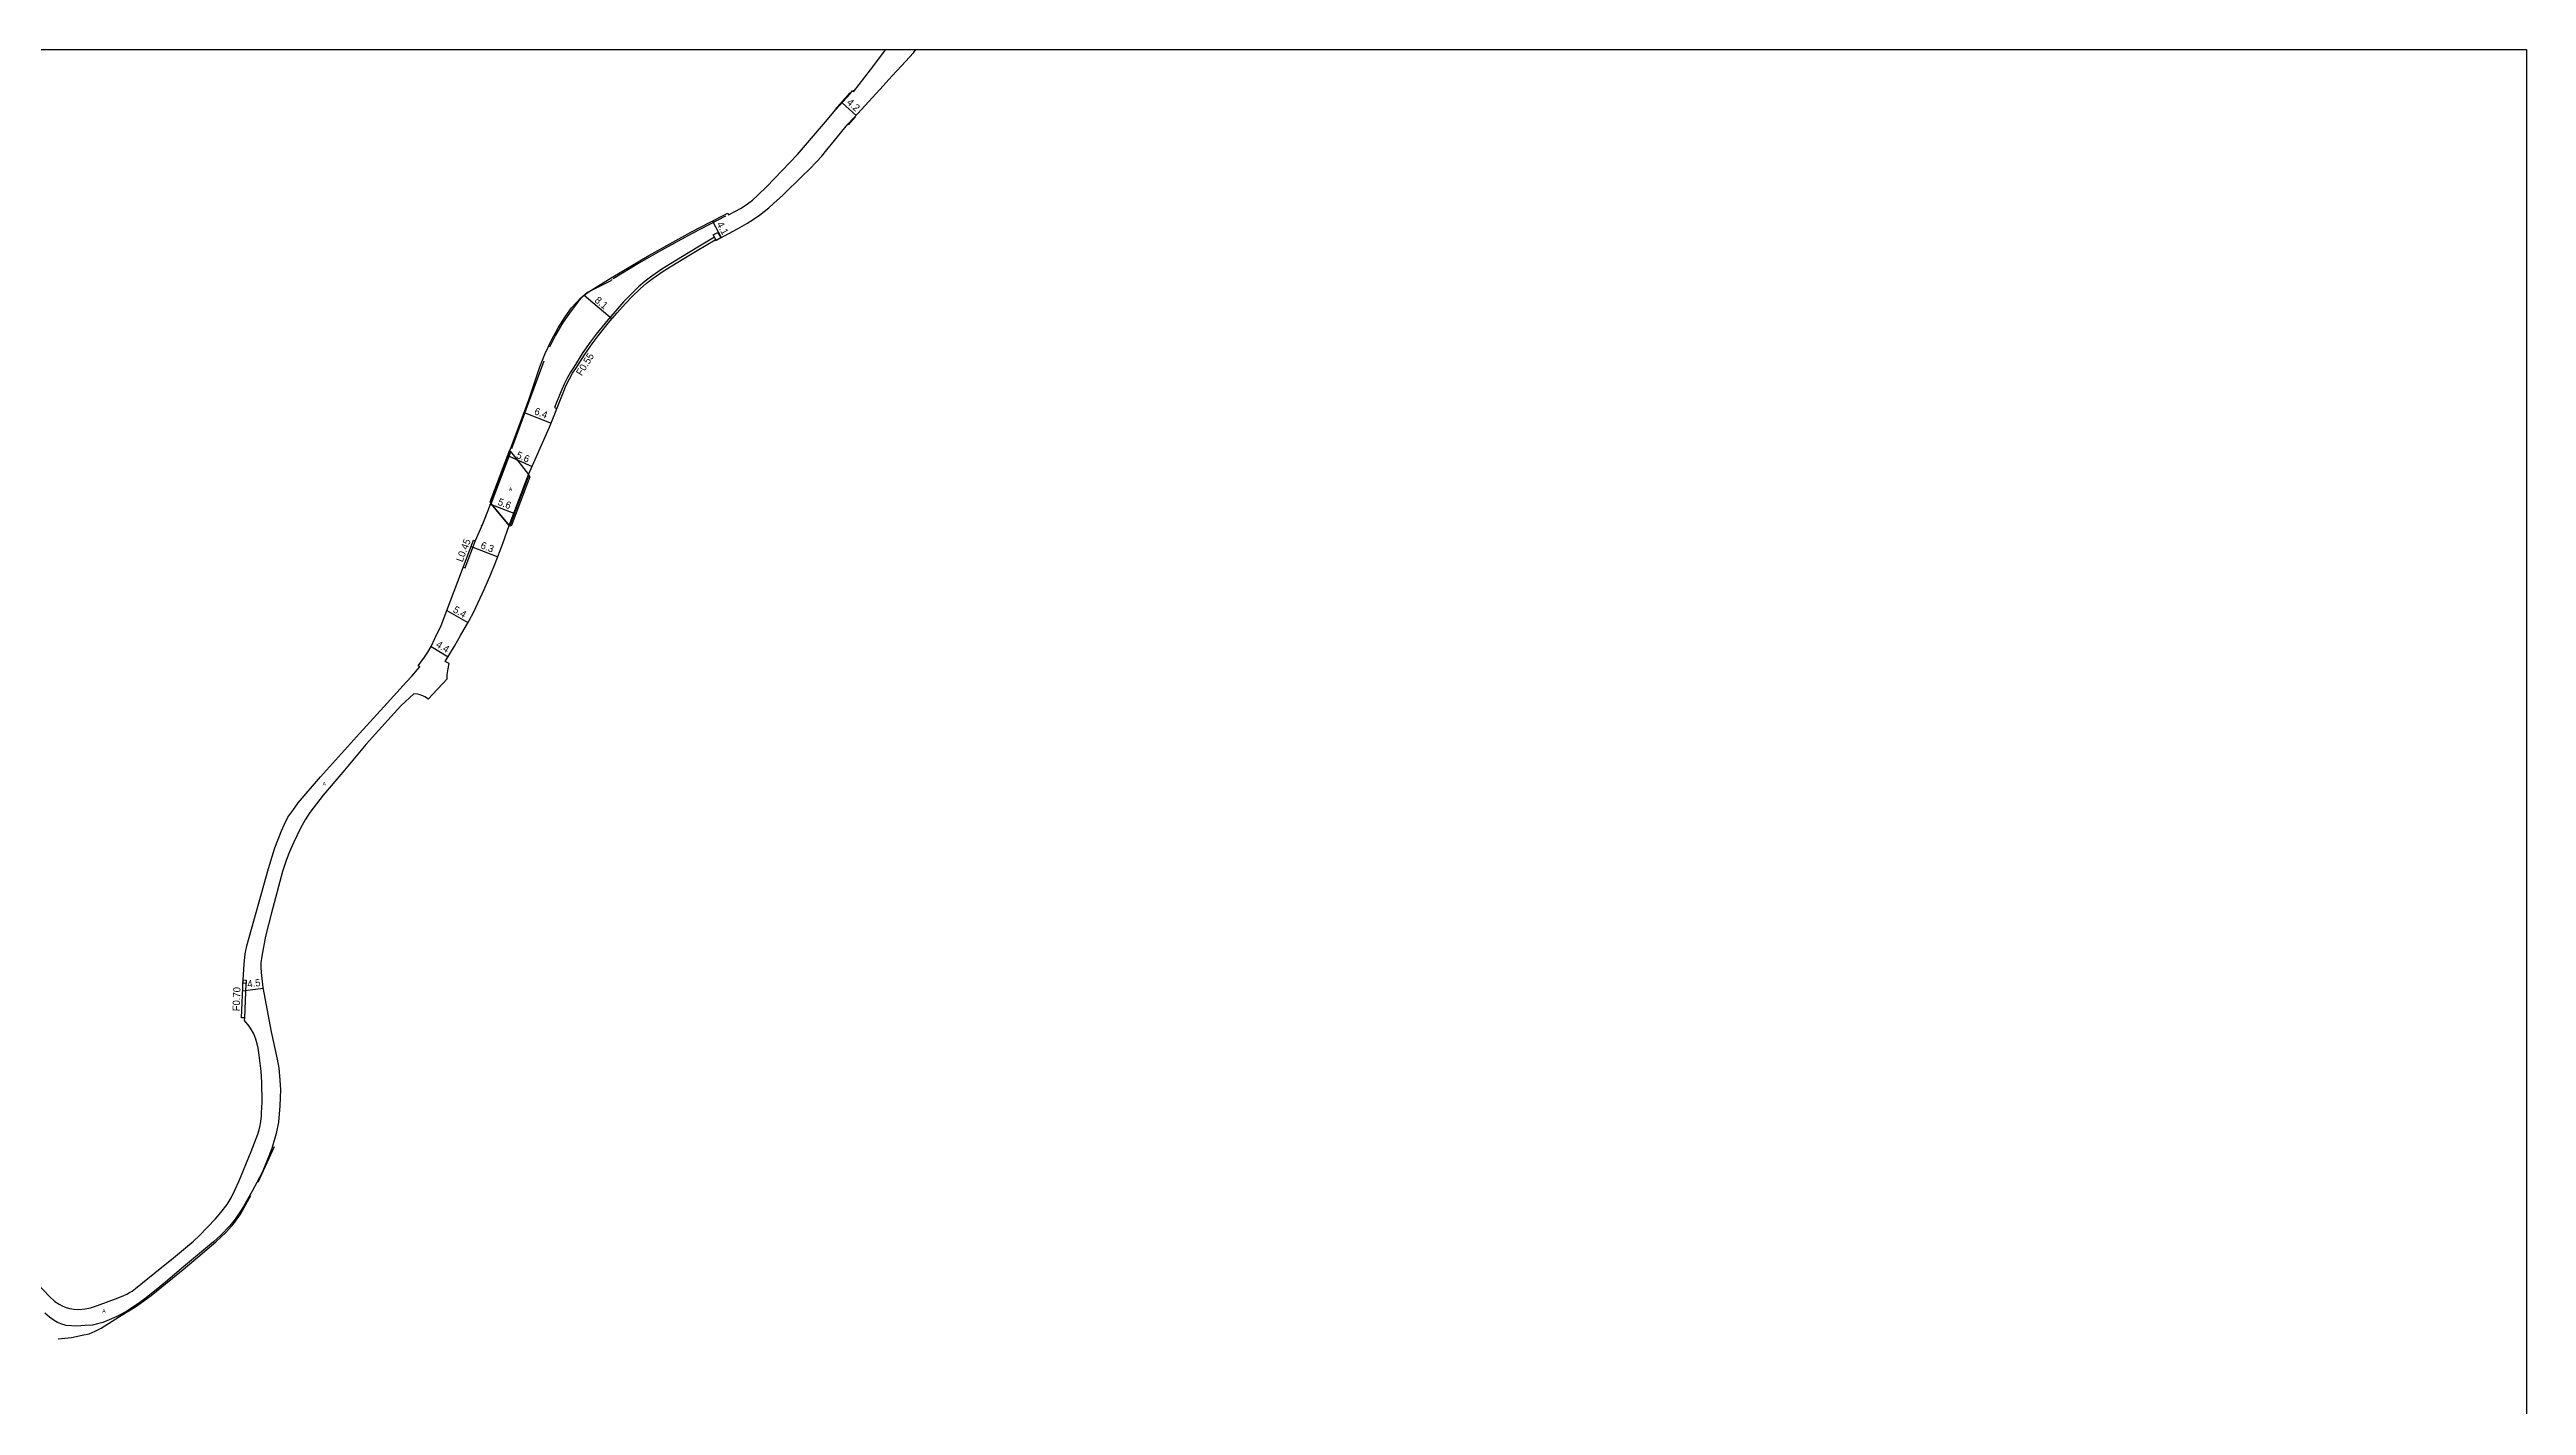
# Model space of a CAD drawing. Header units: metres. Extents: x -28000 to -24000, y -111000 to -108000.
# Drawn here: x -26948 to -26400, y -108300 to -108000 of the extents above; entities that cross this region are included whole.
import ezdxf

# ---------------------------------------------------------------- set-up
doc = ezdxf.new("R2010")
doc.units = ezdxf.units.M
doc.header["$LTSCALE"] = 2.5
for name, color, linetype in [('側溝・桝', 7, 'Continuous'), ('図郭', 7, 'Continuous'), ('幅員', 7, 'Continuous'), ('歩道・分離帯・安全施設', 7, 'Continuous'), ('舗装', 7, 'Continuous'), ('道路', 7, 'Continuous')]:
    doc.layers.add(name, color=color, linetype=linetype)
doc.styles.get("Standard").update_dxf_attribs({"font": ''})
doc.styles.add('YOKO_DECO', font='')
doc.styles.get('Standard').set_extended_font_data('@MS PGothic')
doc.styles.get('YOKO_DECO').set_extended_font_data('MS PGothic')

msp = doc.modelspace()

# ---------------------------------------------------------------- linework, layer by layer
at = {"layer": '側溝・桝'}
for points in [[(-26800.78, -108041.54), (-26804.87, -108043.97), (-26807.86, -108045.78), (-26810.5, -108047.38), (-26812.41, -108048.6), (-26814.65, -108050.17), (-26816.13, -108051.26), (-26817.59, -108052.51), (-26819.38, -108054.26), (-26820.9, -108055.83), (-26822.71, -108057.86), (-26824.32, -108059.76), (-26826.93, -108063.01), (-26828.29, -108064.76), (-26829.88, -108067.02), (-26831.91, -108070.25), (-26832.63, -108071.35), (-26833.32, -108072.58), (-26834.06, -108074.03), (-26834.8, -108075.72), (-26836.18, -108079.22), (-26835.67, -108079.42)], [(-26856.33, -108114.53), (-26855.92, -108114.68), (-26853.61, -108108.59)], [(-26904.67, -108214.24), (-26904.39, -108206.62)]]:
    msp.add_lwpolyline(points, dxfattribs=at)
for points in [[(-26800.04, -108040.48), (-26799.41, -108041.66), (-26800.43, -108042.2), (-26801.06, -108041.02)], [(-26904.36, -108205.87), (-26904.39, -108206.62), (-26905.09, -108206.59), (-26905.06, -108205.85)]]:
    msp.add_lwpolyline(points, close=True, dxfattribs=at)
at = {"layer": '図郭'}
msp.add_lwpolyline([(-27200, -108000), (-26400, -108000), (-26400, -108600), (-27200, -108600)], close=True, dxfattribs=at)
at = {"layer": '幅員'}
for points in [[(-26772.55, -108011.76), (-26769.45, -108014.6)], [(-26801.26, -108037.96), (-26799.32, -108041.61)], [(-26829.64, -108054.36), (-26823.45, -108059.59)], [(-26842.89, -108080.31), (-26836.94, -108082.65)], [(-26846.22, -108089.98), (-26841.12, -108092.23)], [(-26850.34, -108100.62), (-26845.14, -108102.58)], [(-26854.6, -108109.97), (-26848.73, -108112.22)], [(-26859.96, -108124.1), (-26855.31, -108126.8)], [(-26863.47, -108132.07), (-26859.68, -108134.33)], [(-26905.15, -108208.24), (-26900.64, -108207.68)]]:
    msp.add_lwpolyline(points, dxfattribs=at)
at = {"layer": '歩道・分離帯・安全施設'}
for points in [[(-26770.83, -108009.6), (-26774.14, -108013.35)], [(-26771.12, -108016.64), (-26769.57, -108014.89)], [(-26798.36, -108036.84), (-26805.75, -108040.74), (-26812.75, -108044.54), (-26817.4, -108047.23), (-26823.23, -108050.77)], [(-26823.49, -108050.86), (-26823.58, -108051.03), (-26823.69, -108051.15), (-26826.97, -108052.81), (-26828.89, -108053.79), (-26830, -108054.71), (-26830.86, -108055.65), (-26832.74, -108058.09), (-26834.41, -108060.51), (-26835.95, -108063.2), (-26837.31, -108065.86)], [(-26838.52, -108068.94), (-26841.48, -108076.89), (-26845.69, -108088.33)], [(-26846.03, -108089.16), (-26850.13, -108099.97), (-26850.23, -108100.12), (-26850.4, -108100.25)], [(-26845.99, -108105.24), (-26841.93, -108094.5)], [(-26850.47, -108100.61), (-26850.45, -108100.86), (-26852.16, -108105.23), (-26852.41, -108105.38)], [(-26901.72, -108250.61), (-26898.11, -108242.69)], [(-26945.98, -108285.23), (-26943, -108284.94), (-26940.67, -108284.48), (-26939.07, -108284.12), (-26937.76, -108283.59), (-26936.41, -108282.89), (-26932.39, -108280.29), (-26928.63, -108278.04), (-26925.4, -108275.66), (-26918.34, -108269.95), (-26914.51, -108266.72), (-26911.05, -108263.8), (-26908.85, -108261.71), (-26907.12, -108259.77), (-26905.66, -108257.71), (-26903.31, -108253.52)]]:
    msp.add_lwpolyline(points, dxfattribs=at)
at = {"layer": '舗装'}
for points in [[(-26845.85, -108089), (-26841.93, -108094.06)], [(-26850.19, -108100.5), (-26846.17, -108105.31)]]:
    msp.add_lwpolyline(points, dxfattribs=at)
at = {"layer": '道路'}
for points in [[(-26859.94, -108139.24), (-26859.91, -108138.3), (-26859.79, -108137.42), (-26859.49, -108135.87), (-26860.33, -108135.43), (-26858.28, -108131.99), (-26856.97, -108129.67), (-26855.14, -108126.51), (-26854.05, -108124.38), (-26851.76, -108119.5), (-26850.28, -108116.05), (-26849.3, -108113.72), (-26847.61, -108109.29), (-26846.17, -108105.31), (-26841.93, -108094.06), (-26837.29, -108083.55), (-26834.29, -108075.93), (-26833.56, -108074.26), (-26832.84, -108072.84), (-26832.16, -108071.63), (-26831.45, -108070.55), (-26829.42, -108067.33), (-26827.85, -108065.09), (-26826.5, -108063.35), (-26823.9, -108060.11), (-26822.29, -108058.22), (-26820.5, -108056.21), (-26818.99, -108054.65), (-26817.22, -108052.92), (-26815.79, -108051.69), (-26814.32, -108050.61), (-26812.11, -108049.05), (-26810.21, -108047.84), (-26807.58, -108046.25), (-26804.59, -108044.44), (-26800.6, -108042.07), (-26800.49, -108042.24), (-26795.66, -108039.67), (-26793.61, -108038.52), (-26792.21, -108037.63), (-26790.83, -108036.67), (-26789.8, -108035.87), (-26788.79, -108035.02), (-26787.71, -108034.09), (-26785.69, -108032.22), (-26781.32, -108027.93), (-26779.75, -108026.44), (-26778.22, -108024.85), (-26777.06, -108023.6), (-26775.92, -108022.21), (-26774.23, -108020.14), (-26771.26, -108016.53), (-26769.93, -108015.12), (-26764.22, -108008.87), (-26761.46, -108005.85), (-26759.39, -108003.61), (-26756.76, -108000.76), (-26756.27, -108000)], [(-26797.68, -108036.6), (-26794.91, -108035.07), (-26793.5, -108034.17), (-26792.36, -108033.3), (-26791.16, -108032.23), (-26789.27, -108030.38), (-26782.39, -108023.26), (-26776.26, -108015.98), (-26773.91, -108013.3), (-26770.8, -108009.77), (-26770.27, -108009.1), (-26770.04, -108009.33), (-26766.26, -108004.48), (-26762.85, -108000)], [(-26866.3, -108136.34), (-26865.71, -108135.55), (-26864.9, -108134.45), (-26864.2, -108133.35), (-26863.47, -108132.07), (-26862.62, -108130.31), (-26861.26, -108127.43), (-26859.96, -108124.1), (-26854.06, -108108.56), (-26853.61, -108108.59), (-26852.01, -108104.94), (-26850.26, -108100.42), (-26850.19, -108100.5), (-26845.85, -108089), (-26846.05, -108088.79), (-26845.22, -108086.58), (-26843.55, -108082.06), (-26841.75, -108077.25), (-26839.39, -108070.23), (-26838.23, -108067.27), (-26836.81, -108064.3), (-26835.35, -108061.58), (-26833.83, -108059.12), (-26832.38, -108057.14), (-26830.26, -108054.83), (-26828.75, -108053.68), (-26823.66, -108050.54), (-26815.31, -108045.55), (-26809.37, -108042.26), (-26805.98, -108040.38), (-26801.72, -108038.19), (-26798.74, -108036.67), (-26798.44, -108036.52), (-26797.85, -108036.22), (-26797.68, -108036.6)], [(-26904.67, -108214.24), (-26905.38, -108214.22), (-26905.06, -108205.85), (-26904.78, -108202.36), (-26904.59, -108200.07), (-26904.2, -108198.29), (-26899.46, -108181.2), (-26898.01, -108176.64), (-26896.58, -108172.88), (-26895.9, -108171.37), (-26895.13, -108169.86), (-26894.08, -108168.4), (-26892.85, -108166.7), (-26887.91, -108160.93), (-26879.3, -108151.36), (-26873.95, -108145.43), (-26868.9, -108139.9), (-26867.73, -108138.62), (-26866.45, -108137.14), (-26865.99, -108136.56), (-26866.3, -108136.34)], [(-26859.94, -108139.24), (-26864.11, -108143.74)], [(-26864.11, -108143.74), (-26864.51, -108143.46), (-26864.86, -108143.24), (-26865.28, -108143.02), (-26865.52, -108142.91), (-26865.9, -108142.79), (-26866.51, -108142.65), (-26867.28, -108142.53), (-26870.13, -108145.19), (-26873.07, -108148.41), (-26877.82, -108153.7), (-26883.02, -108159.85), (-26887.31, -108164.96), (-26890.28, -108168.84), (-26891.33, -108170.44), (-26892.33, -108172.28), (-26893.85, -108175.35), (-26894.81, -108177.53), (-26895.44, -108179.2), (-26896.35, -108181.83), (-26898.78, -108191.03), (-26900.08, -108196.14), (-26900.91, -108200.57), (-26901.11, -108202.08), (-26901.15, -108203.11), (-26901.07, -108204.23), (-26900.67, -108207.5), (-26898.84, -108217.33), (-26897.5, -108223.38), (-26897.18, -108225.39), (-26896.99, -108227.1), (-26896.79, -108230.08), (-26896.92, -108233.69), (-26897.23, -108237.34), (-26897.75, -108239.81), (-26898.69, -108243.12), (-26899.77, -108245.96), (-26900.92, -108248.61), (-26903.01, -108252.58), (-26904.96, -108255.96), (-26905.63, -108257.01), (-26906.81, -108258.81), (-26908, -108260.28), (-26909.97, -108262.32), (-26911.57, -108263.78), (-26913.78, -108265.66), (-26918.2, -108269.32), (-26922.18, -108272.72), (-26924.27, -108274.42), (-26926.8, -108276.39), (-26928.43, -108277.61), (-26931.02, -108279.28), (-26932.96, -108280.33), (-26934.65, -108281.07), (-26936.11, -108281.61), (-26937.27, -108281.97), (-26938.38, -108282.21), (-26940.08, -108282.34), (-26941.8, -108282.43), (-26943.04, -108282.38), (-26944.2, -108282.29), (-26945.33, -108281.95), (-26946.07, -108281.61), (-26946.85, -108281.19), (-26947.86, -108280.43), (-26948.92, -108279.55)], [(-26944.94, -108278.01), (-26944.2, -108278.33), (-26943.45, -108278.57), (-26942.44, -108278.71), (-26941.37, -108278.73), (-26940, -108278.59), (-26938.82, -108278.37), (-26937.29, -108277.89), (-26932.68, -108276.21), (-26931.41, -108275.68), (-26930.78, -108275.38), (-26930.17, -108275.04), (-26929.62, -108274.7), (-26928.83, -108274.15), (-26924.59, -108270.69), (-26920.46, -108267.32), (-26916.01, -108263.66), (-26914.79, -108262.49), (-26911.14, -108258.67), (-26909.95, -108257.32), (-26908.56, -108255.54), (-26907.7, -108254.08), (-26906.8, -108252.25), (-26905.98, -108250.42), (-26903.28, -108243.78), (-26901.8, -108240.01), (-26901.49, -108239.04), (-26901.26, -108238.06), (-26901.1, -108237.14), (-26900.98, -108235.94), (-26900.95, -108235.22), (-26900.84, -108232.89), (-26900.9, -108228.52), (-26901.05, -108226.07), (-26901.25, -108224.27), (-26901.55, -108221.96), (-26901.7, -108220.96), (-26901.93, -108219.99), (-26902.23, -108218.94), (-26902.7, -108217.8), (-26903.17, -108216.9), (-26903.7, -108216.06), (-26904.74, -108214.82), (-26904.67, -108214.24)], [(-26958.49, -108248.14), (-26957.83, -108252.13), (-26956.13, -108261.79), (-26955.55, -108264.22), (-26954.88, -108266.53), (-26954.39, -108267.9), (-26953.71, -108269.19), (-26952.74, -108270.55), (-26950.41, -108273.27), (-26947.96, -108275.84), (-26946.66, -108276.97), (-26945.7, -108277.6), (-26944.94, -108278.01)]]:
    msp.add_lwpolyline(points, dxfattribs=at)
for points in [[(-26850.19, -108100.5), (-26845.85, -108089), (-26846.16, -108088.66), (-26850.51, -108100.15)], [(-26850.19, -108100.5), (-26845.85, -108089), (-26841.93, -108094.06), (-26846.17, -108105.31)], [(-26846.17, -108105.31), (-26841.93, -108094.06), (-26841.62, -108094.51), (-26845.73, -108105.48)]]:
    msp.add_lwpolyline(points, close=True, dxfattribs=at)

# ---------------------------------------------------------------- texts
at = {"layer": '側溝・桝'}
for s, rotation, p in [('F0.55', 58, (-26830.17, -108072.32)), ('L0.45', 69, (-26856.52, -108113.52)), ('F0.70', 88, (-26905.8, -108212.8))]:
    msp.add_text(s, height=1.6, rotation=rotation, dxfattribs=at).set_placement(p)
at = {"layer": '幅員'}
for s, rotation, p in [('4.2', 318, (-26771.67, -108011.89)), ('4.1', 298, (-26800.37, -108038.62)), ('8.1', 320, (-26827.43, -108055.71)), ('6.4', 339, (-26840.79, -108080.65)), ('5.6', 336, (-26844.78, -108090.29)), ('5.6', 339, (-26848.85, -108100.69)), ('6.3', 339, (-26852.67, -108110.3)), ('5.4', 330, (-26858.77, -108124.39)), ('4.4', 329, (-26862.54, -108132.06)), ('4.5', 7, (-26904.01, -108207.54))]:
    msp.add_text(s, height=1.6, rotation=rotation, dxfattribs=at).set_placement(p)
at = {"layer": '舗装', "style": 'YOKO_DECO'}
for p in [(-26846.24, -108097.64, 273.98), (-26887.44, -108162.79, 280.31), (-26936.17, -108279.43, 290.93)]:
    msp.add_text('A', height=0.75, dxfattribs=at).set_placement(p)

doc.saveas('drawing.dxf')
